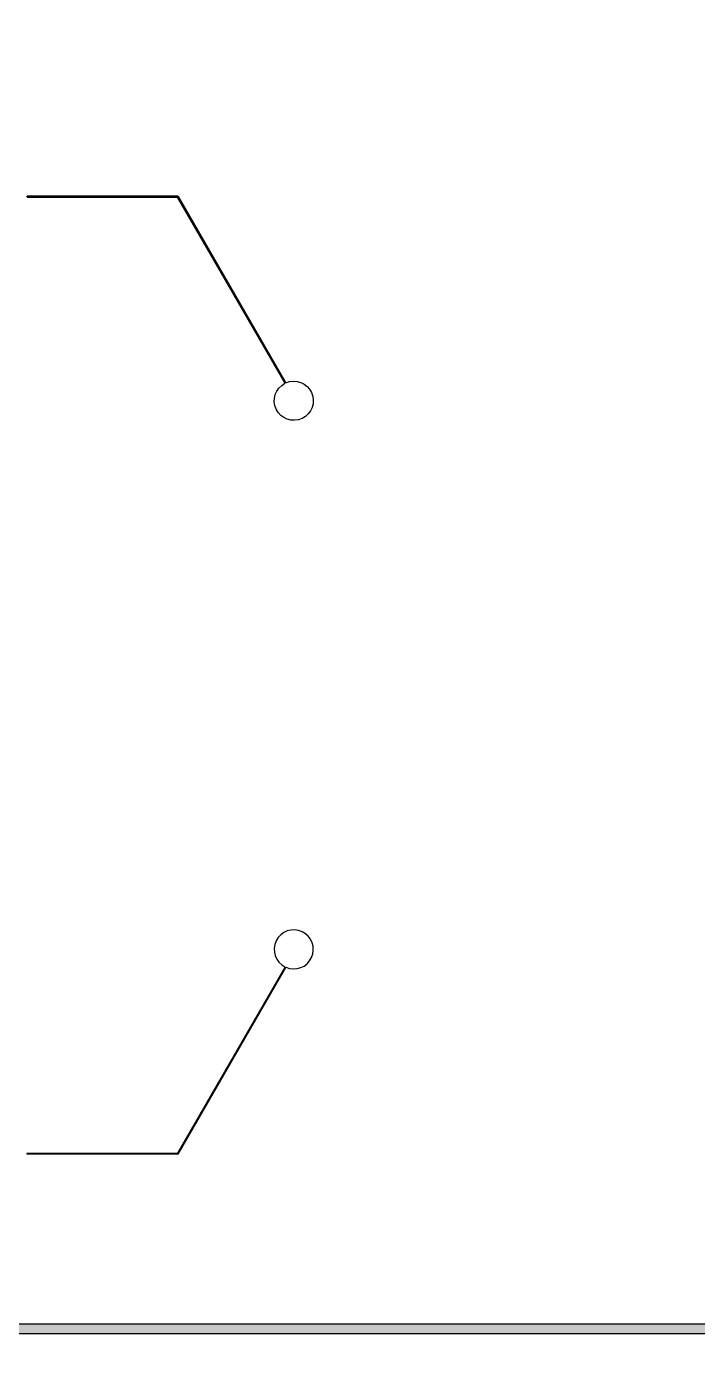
# Model space of a CAD drawing. Header units: inches. Extents: x 734146 to 834146, y 204695 to 304695.
# Drawn here: x 760581 to 767268, y 252955 to 266320 of the extents above; entities that cross this region are included whole.
import ezdxf

# ---------------------------------------------------------------- set-up
doc = ezdxf.new("R2010")
doc.units = ezdxf.units.IN
doc.header["$MEASUREMENT"] = 0

# ---------------------------------------------------------------- blocks, each defined once
blk = doc.blocks.new('*U39')
for points in [[(3870, 965), (2797, -892)], [(2803, -902), (3879, 961)], [(1297, -896), (1294, -896), (1294, -899), (1297, -899)], [(1297, -896), (1297, -892), (2797, -892)], [(2803, -902), (1297, -902), (1297, -899)]]:
    blk.add_lwpolyline(points)
blk.add_arc((3957, 1140), 195, 246.2579, 243.309)
blk = doc.blocks.new('*U41')
at = {"color": 0, "linetype": 'ByBlock', "lineweight": -2, "transparency": 16777216}
blk.add_blockref('*U39', (0, 0), dxfattribs=at)
blk = doc.blocks.new('*U42')
for p, q in [((1294, -896), (1294, -899)), ((1297, -896), (1294, -896)), ((1294, -899), (1297, -899)), ((1297, -892), (2797, -892)), ((1297, -892), (1297, -896)), ((1297, -902), (1297, -899)), ((2803, -902), (1297, -902))]:
    blk.add_line(p, q)
for points in [[(3870, 965), (2797, -892)], [(2803, -902), (3879, 961)]]:
    blk.add_lwpolyline(points)
blk.add_arc((3957, 1140), 195, 246.2579, 243.309)
blk = doc.blocks.new('*U40')
at = {"color": 0, "linetype": 'ByBlock', "lineweight": -2, "transparency": 16777216}
blk.add_blockref('*U42', (0, 0), dxfattribs=at)

msp = doc.modelspace()

# ---------------------------------------------------------------- hatches: boundary and pattern name
h = msp.add_hatch(color=256)
h.dxf.hatch_style = 1
h.paths.add_polyline_path([(756452, 253378), (811452, 253378), (811452, 253278), (756452, 253278)])
h.paths.add_polyline_path([(754537, 265040), (754437, 265040), (754437, 254040), (754537, 254040)])

# ---------------------------------------------------------------- linework, layer by layer
msp.add_lwpolyline([(756452, 253378), (811452, 253378), (811452, 253278), (756452, 253278)], close=True)
msp.add_circle((784146, 254695), 50000)

# ---------------------------------------------------------------- block references
at = {"xscale": -1, "rotation": 180}
msp.add_blockref('*U41', (759287, 263729), dxfattribs=at)
msp.add_blockref('*U40', (759287, 255974))

doc.saveas('drawing.dxf')
